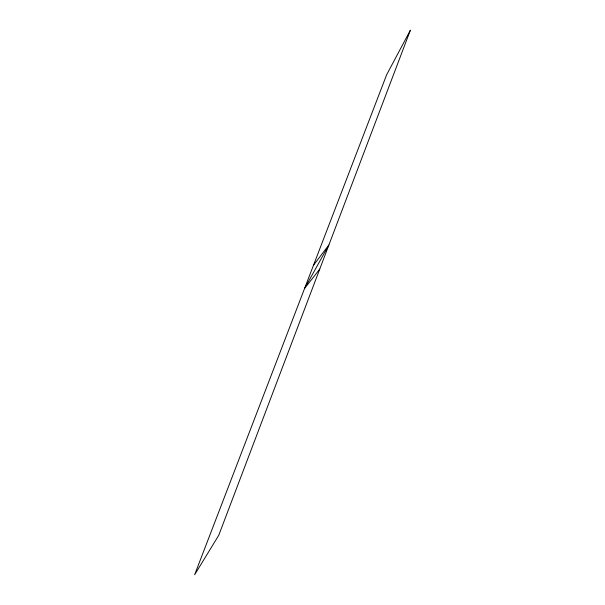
<?xml version="1.0" encoding="UTF-8"?>
<svg xmlns="http://www.w3.org/2000/svg" width="605" height="605" viewBox="0 0 605 605"><rect width="100%" height="100%" fill="white"/><g stroke="black" fill="none" stroke-linecap="round" stroke-linejoin="round"><path stroke-width="0.91" d="M313.496 265.232L328.901 244.957L304.565 288.502L319.743 269.096M410.364 30.25L218.723 535.357L194.636 574.75L386.686 74.657L410.364 30.25"/></g></svg>
